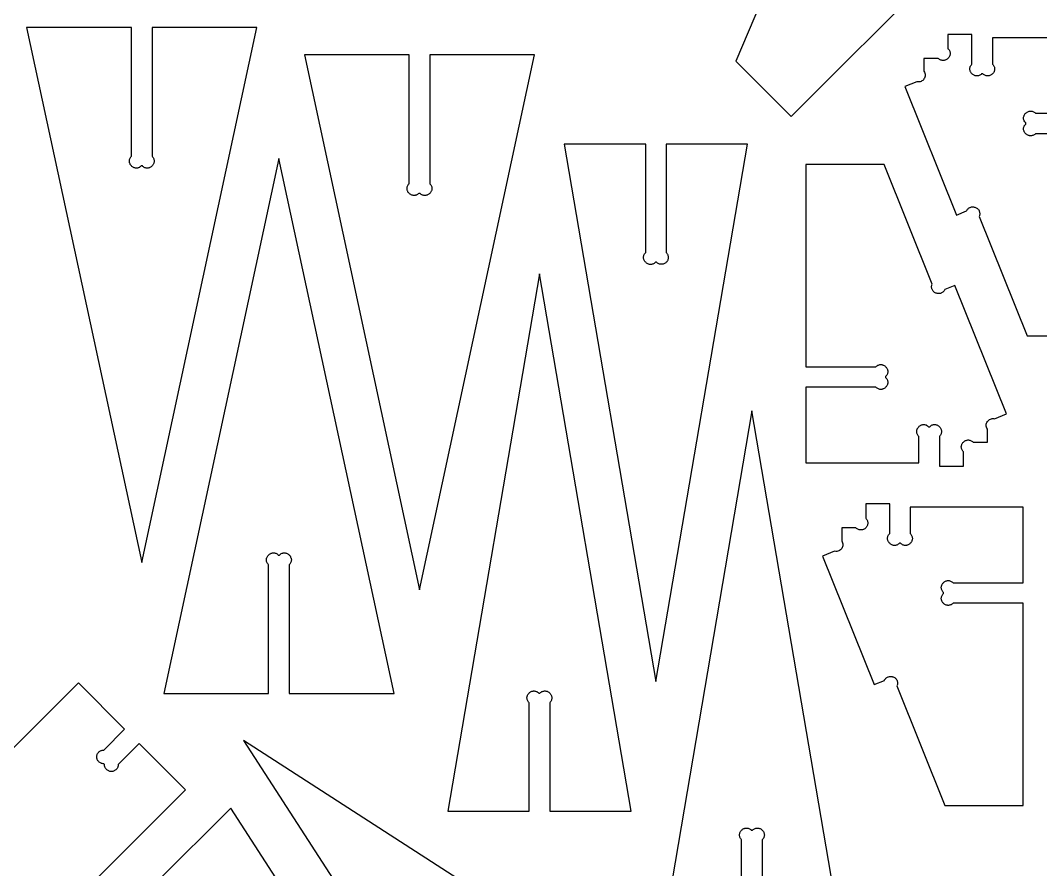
# Model space of a CAD drawing. Extents: x 105 to 1294, y 104 to 1295.
# Drawn here: x 1036.1 to 1184.9, y 524.9 to 648.8 of the extents above; entities that cross this region are included whole.
import ezdxf

# ---------------------------------------------------------------- set-up
doc = ezdxf.new("R2010")
doc.units = 0
doc.layers.add('LAYER_1', color=62, linetype='CONTINUOUS')

msp = doc.modelspace()

# ---------------------------------------------------------------- linework, layer by layer
at = {"layer": 'LAYER_1'}
for points in [[(1147.78, 660.1), (1140.41, 642.82), (1148.48, 634.74), (1169.33, 655.59)], [(1194.35, 646.22), (1177.86, 646.22), (1177.86, 642.38), (1177.94, 642.29), (1178.01, 642.2), (1178.06, 642.1), (1178.11, 642.01), (1178.14, 641.91), (1178.16, 641.82), (1178.17, 641.72), (1178.17, 641.63), (1178.16, 641.54), (1178.14, 641.44), (1178.11, 641.36), (1178.08, 641.27), (1178.03, 641.19), (1177.98, 641.11), (1177.92, 641.03), (1177.86, 640.97), (1177.79, 640.9), (1177.72, 640.85), (1177.64, 640.79), (1177.56, 640.75), (1177.47, 640.71), (1177.38, 640.69), (1177.29, 640.67), (1177.2, 640.66), (1177.1, 640.66), (1177.01, 640.67), (1176.91, 640.69), (1176.82, 640.72), (1176.72, 640.76), (1176.63, 640.82), (1176.54, 640.88), (1176.45, 640.97), (1176.27, 640.97), (1176.19, 640.88), (1176.09, 640.82), (1176, 640.76), (1175.91, 640.72), (1175.81, 640.69), (1175.71, 640.67), (1175.62, 640.66), (1175.52, 640.66), (1175.43, 640.67), (1175.34, 640.69), (1175.25, 640.71), (1175.17, 640.75), (1175.08, 640.79), (1175, 640.85), (1174.93, 640.9), (1174.86, 640.97), (1174.8, 641.03), (1174.74, 641.11), (1174.69, 641.19), (1174.65, 641.27), (1174.61, 641.36), (1174.58, 641.44), (1174.56, 641.54), (1174.55, 641.63), (1174.55, 641.72), (1174.56, 641.82), (1174.58, 641.91), (1174.61, 642.01), (1174.66, 642.1), (1174.71, 642.2), (1174.78, 642.29), (1174.86, 642.38), (1174.86, 646.72), (1171.36, 646.72), (1171.36, 644.63), (1171.44, 644.54), (1171.51, 644.45), (1171.57, 644.35), (1171.61, 644.26), (1171.64, 644.16), (1171.66, 644.07), (1171.67, 643.97), (1171.67, 643.88), (1171.66, 643.79), (1171.64, 643.69), (1171.61, 643.61), (1171.58, 643.52), (1171.53, 643.44), (1171.48, 643.36), (1171.43, 643.28), (1171.36, 643.22), (1171.29, 643.15), (1171.22, 643.09), (1171.14, 643.04), (1171.06, 643), (1170.97, 642.96), (1170.89, 642.94), (1170.79, 642.92), (1170.7, 642.91), (1170.61, 642.91), (1170.51, 642.92), (1170.42, 642.94), (1170.32, 642.97), (1170.23, 643.01), (1170.13, 643.07), (1170.04, 643.13), (1169.95, 643.22), (1167.86, 643.22), (1167.86, 641.34), (1167.94, 641.19), (1168, 641.05), (1168.03, 640.9), (1168.04, 640.75), (1168.02, 640.61), (1167.99, 640.47), (1167.93, 640.34), (1167.86, 640.22), (1167.77, 640.1), (1167.67, 640), (1167.56, 639.92), (1167.43, 639.85), (1167.29, 639.81), (1167.14, 639.78), (1166.99, 639.78), (1166.82, 639.8), (1165.08, 639.1), (1172.61, 620.35), (1174.07, 620.95), (1174.12, 621.04), (1174.17, 621.12), (1174.23, 621.2), (1174.3, 621.27), (1174.37, 621.34), (1174.45, 621.39), (1174.54, 621.44), (1174.62, 621.48), (1174.71, 621.51), (1174.81, 621.54), (1174.9, 621.55), (1175, 621.55), (1175.1, 621.55), (1175.2, 621.53), (1175.29, 621.51), (1175.39, 621.47), (1175.48, 621.43), (1175.57, 621.38), (1175.65, 621.32), (1175.72, 621.25), (1175.78, 621.18), (1175.84, 621.1), (1175.89, 621.01), (1175.93, 620.93), (1175.96, 620.84), (1175.98, 620.74), (1176, 620.65), (1176, 620.55), (1175.99, 620.45), (1175.98, 620.35), (1175.95, 620.26), (1175.92, 620.16), (1182.92, 602.73), (1194.35, 602.73)], [(1194.35, 632.22), (1184.12, 632.22), (1184.03, 632.13), (1183.93, 632.07), (1183.84, 632.01), (1183.74, 631.97), (1183.65, 631.94), (1183.55, 631.92), (1183.46, 631.91), (1183.36, 631.91), (1183.27, 631.92), (1183.18, 631.94), (1183.09, 631.96), (1183, 632), (1182.92, 632.04), (1182.84, 632.1), (1182.77, 632.15), (1182.7, 632.22), (1182.63, 632.28), (1182.58, 632.36), (1182.53, 632.44), (1182.48, 632.52), (1182.45, 632.61), (1182.42, 632.69), (1182.4, 632.79), (1182.39, 632.88), (1182.39, 632.97), (1182.4, 633.07), (1182.42, 633.16), (1182.45, 633.26), (1182.49, 633.36), (1182.55, 633.45), (1182.62, 633.54), (1182.7, 633.63), (1182.7, 633.8), (1182.62, 633.89), (1182.55, 633.98), (1182.49, 634.08), (1182.45, 634.17), (1182.42, 634.27), (1182.4, 634.36), (1182.39, 634.46), (1182.39, 634.55), (1182.4, 634.65), (1182.42, 634.74), (1182.45, 634.83), (1182.48, 634.91), (1182.53, 634.99), (1182.58, 635.07), (1182.63, 635.15), (1182.7, 635.22), (1182.77, 635.28), (1182.84, 635.34), (1182.92, 635.39), (1183, 635.43), (1183.09, 635.47), (1183.18, 635.5), (1183.27, 635.52), (1183.36, 635.53), (1183.46, 635.53), (1183.55, 635.52), (1183.65, 635.5), (1183.74, 635.46), (1183.84, 635.42), (1183.93, 635.37), (1184.03, 635.3), (1184.12, 635.22), (1194.35, 635.22)], [(1156.13, 513.37), (1142.77, 591.79), (1129.41, 513.37)], [(1015.33, 491.71), (1060.13, 536.51), (1053.4, 543.24), (1050.34, 540.18), (1050.33, 540.08), (1050.32, 539.98), (1050.29, 539.88), (1050.26, 539.79), (1050.22, 539.7), (1050.17, 539.62), (1050.11, 539.54), (1050.05, 539.47), (1049.97, 539.41), (1049.9, 539.35), (1049.82, 539.3), (1049.73, 539.26), (1049.64, 539.23), (1049.54, 539.2), (1049.44, 539.19), (1049.34, 539.18), (1049.24, 539.19), (1049.14, 539.2), (1049.04, 539.23), (1048.95, 539.26), (1048.86, 539.3), (1048.78, 539.35), (1048.7, 539.41), (1048.63, 539.47), (1048.56, 539.54), (1048.51, 539.62), (1048.45, 539.7), (1048.41, 539.79), (1048.38, 539.88), (1048.35, 539.98), (1048.34, 540.08), (1048.33, 540.18), (1048.22, 540.3), (1048.12, 540.31), (1048.02, 540.32), (1047.92, 540.35), (1047.83, 540.38), (1047.74, 540.42), (1047.66, 540.47), (1047.58, 540.53), (1047.51, 540.59), (1047.44, 540.66), (1047.38, 540.74), (1047.33, 540.82), (1047.29, 540.91), (1047.26, 541), (1047.23, 541.1), (1047.22, 541.2), (1047.21, 541.3), (1047.22, 541.4), (1047.23, 541.5), (1047.26, 541.6), (1047.29, 541.69), (1047.33, 541.78), (1047.38, 541.86), (1047.44, 541.94), (1047.51, 542.01), (1047.58, 542.07), (1047.66, 542.13), (1047.74, 542.18), (1047.83, 542.22), (1047.92, 542.26), (1048.02, 542.28), (1048.12, 542.3), (1048.22, 542.3), (1051.28, 545.36), (1044.55, 552.09), (999.75, 507.29)], [(1135.67, 500.42), (1068.63, 543.72), (1111.93, 476.67)], [(1110.04, 466.8), (1066.75, 533.84), (1055.93, 523.03)], [(1141.27, 513.37), (1141.27, 529.21), (1141.19, 529.3), (1141.12, 529.39), (1141.06, 529.48), (1141.02, 529.58), (1140.99, 529.68), (1140.97, 529.77), (1140.96, 529.87), (1140.96, 529.96), (1140.97, 530.05), (1140.99, 530.15), (1141.02, 530.23), (1141.05, 530.32), (1141.1, 530.4), (1141.15, 530.48), (1141.2, 530.55), (1141.27, 530.62), (1141.34, 530.69), (1141.41, 530.74), (1141.49, 530.8), (1141.57, 530.84), (1141.66, 530.88), (1141.74, 530.9), (1141.84, 530.92), (1141.93, 530.93), (1142.02, 530.93), (1142.12, 530.92), (1142.21, 530.9), (1142.31, 530.87), (1142.4, 530.83), (1142.5, 530.77), (1142.59, 530.71), (1142.68, 530.62), (1142.86, 530.62), (1142.95, 530.71), (1143.04, 530.77), (1143.13, 530.83), (1143.23, 530.87), (1143.32, 530.9), (1143.42, 530.92), (1143.51, 530.93), (1143.61, 530.93), (1143.7, 530.92), (1143.79, 530.9), (1143.88, 530.88), (1143.97, 530.84), (1144.05, 530.8), (1144.13, 530.74), (1144.2, 530.69), (1144.27, 530.62), (1144.33, 530.55), (1144.39, 530.48), (1144.44, 530.4), (1144.49, 530.32), (1144.52, 530.23), (1144.55, 530.15), (1144.57, 530.05), (1144.58, 529.96), (1144.58, 529.87), (1144.57, 529.77), (1144.55, 529.68), (1144.52, 529.58), (1144.48, 529.48), (1144.42, 529.39), (1144.35, 529.3), (1144.27, 529.21), (1144.27, 513.37)]]:
    msp.add_lwpolyline(points, dxfattribs=at)
for points in [[(1055.27, 647.72), (1055.27, 628.93), (1055.36, 628.84), (1055.42, 628.75), (1055.48, 628.66), (1055.52, 628.56), (1055.55, 628.47), (1055.57, 628.37), (1055.58, 628.27), (1055.58, 628.18), (1055.57, 628.09), (1055.55, 628), (1055.53, 627.91), (1055.49, 627.82), (1055.45, 627.74), (1055.39, 627.66), (1055.34, 627.59), (1055.27, 627.52), (1055.2, 627.45), (1055.13, 627.4), (1055.05, 627.35), (1054.97, 627.3), (1054.88, 627.27), (1054.8, 627.24), (1054.7, 627.22), (1054.61, 627.21), (1054.52, 627.21), (1054.42, 627.22), (1054.33, 627.24), (1054.23, 627.27), (1054.14, 627.31), (1054.04, 627.37), (1053.95, 627.44), (1053.86, 627.52), (1053.69, 627.52), (1053.6, 627.44), (1053.51, 627.37), (1053.42, 627.31), (1053.32, 627.27), (1053.23, 627.24), (1053.13, 627.22), (1053.03, 627.21), (1052.94, 627.21), (1052.85, 627.22), (1052.75, 627.24), (1052.67, 627.27), (1052.58, 627.3), (1052.5, 627.35), (1052.42, 627.4), (1052.34, 627.45), (1052.27, 627.52), (1052.21, 627.59), (1052.15, 627.66), (1052.1, 627.74), (1052.06, 627.82), (1052.02, 627.91), (1052, 628), (1051.98, 628.09), (1051.97, 628.18), (1051.97, 628.27), (1051.97, 628.37), (1052, 628.47), (1052.03, 628.56), (1052.07, 628.66), (1052.13, 628.75), (1052.2, 628.84), (1052.28, 628.93), (1052.28, 647.72), (1036.98, 647.72), (1053.77, 569.69), (1070.57, 647.72)], [(1092.77, 624.93), (1092.77, 643.72), (1077.49, 643.72), (1094.28, 565.69), (1111.07, 643.72), (1095.78, 643.72), (1095.78, 624.93), (1095.86, 624.84), (1095.93, 624.75), (1095.98, 624.66), (1096.03, 624.56), (1096.06, 624.47), (1096.08, 624.37), (1096.09, 624.28), (1096.09, 624.18), (1096.08, 624.09), (1096.06, 624), (1096.03, 623.91), (1095.99, 623.82), (1095.95, 623.74), (1095.9, 623.66), (1095.84, 623.59), (1095.78, 623.52), (1095.71, 623.45), (1095.63, 623.4), (1095.56, 623.35), (1095.47, 623.3), (1095.39, 623.27), (1095.3, 623.24), (1095.21, 623.22), (1095.11, 623.21), (1095.02, 623.21), (1094.92, 623.22), (1094.83, 623.24), (1094.73, 623.27), (1094.63, 623.31), (1094.54, 623.37), (1094.45, 623.44), (1094.36, 623.52), (1094.19, 623.52), (1094.1, 623.44), (1094.01, 623.37), (1093.91, 623.31), (1093.82, 623.27), (1093.72, 623.24), (1093.63, 623.22), (1093.53, 623.21), (1093.44, 623.21), (1093.34, 623.22), (1093.25, 623.24), (1093.16, 623.27), (1093.08, 623.3), (1093, 623.35), (1092.92, 623.4), (1092.84, 623.45), (1092.77, 623.52), (1092.71, 623.59), (1092.65, 623.66), (1092.6, 623.74), (1092.56, 623.82), (1092.52, 623.91), (1092.49, 624), (1092.48, 624.09), (1092.47, 624.18), (1092.46, 624.28), (1092.47, 624.37), (1092.49, 624.47), (1092.53, 624.56), (1092.57, 624.66), (1092.62, 624.75), (1092.69, 624.84)], [(1130.27, 614.87), (1130.34, 614.8), (1130.4, 614.72), (1130.45, 614.63), (1130.49, 614.54), (1130.52, 614.45), (1130.55, 614.36), (1130.56, 614.26), (1130.56, 614.17), (1130.56, 614.07), (1130.55, 613.98), (1130.52, 613.88), (1130.49, 613.79), (1130.45, 613.7), (1130.4, 613.62), (1130.34, 613.54), (1130.27, 613.46), (1130.19, 613.39), (1130.11, 613.33), (1130.02, 613.28), (1129.94, 613.24), (1129.84, 613.21), (1129.75, 613.19), (1129.66, 613.17), (1129.56, 613.17), (1129.46, 613.17), (1129.37, 613.19), (1129.28, 613.21), (1129.18, 613.24), (1129.1, 613.28), (1129.01, 613.33), (1128.93, 613.39), (1128.85, 613.46), (1128.68, 613.46), (1128.59, 613.38), (1128.5, 613.31), (1128.41, 613.25), (1128.31, 613.21), (1128.22, 613.18), (1128.12, 613.16), (1128.03, 613.15), (1127.93, 613.15), (1127.84, 613.16), (1127.75, 613.18), (1127.66, 613.21), (1127.57, 613.24), (1127.49, 613.29), (1127.41, 613.34), (1127.34, 613.4), (1127.27, 613.46), (1127.2, 613.53), (1127.15, 613.6), (1127.1, 613.68), (1127.05, 613.76), (1127.02, 613.85), (1126.99, 613.94), (1126.97, 614.03), (1126.96, 614.12), (1126.96, 614.22), (1126.97, 614.31), (1126.99, 614.41), (1127.02, 614.5), (1127.06, 614.6), (1127.12, 614.69), (1127.19, 614.78), (1127.27, 614.87), (1127.27, 630.72), (1115.4, 630.72), (1128.76, 552.3), (1142.14, 630.72), (1130.27, 630.72)], [(1072.27, 550.56), (1072.27, 569.35), (1072.19, 569.44), (1072.12, 569.53), (1072.07, 569.62), (1072.03, 569.72), (1071.99, 569.81), (1071.97, 569.91), (1071.96, 570), (1071.97, 570.1), (1071.98, 570.19), (1071.99, 570.28), (1072.02, 570.37), (1072.06, 570.46), (1072.1, 570.54), (1072.15, 570.62), (1072.21, 570.69), (1072.27, 570.76), (1072.34, 570.83), (1072.42, 570.88), (1072.5, 570.93), (1072.58, 570.98), (1072.66, 571.01), (1072.75, 571.04), (1072.84, 571.06), (1072.94, 571.07), (1073.03, 571.07), (1073.13, 571.06), (1073.22, 571.04), (1073.32, 571.01), (1073.41, 570.97), (1073.51, 570.91), (1073.6, 570.84), (1073.69, 570.76), (1073.86, 570.76), (1073.95, 570.84), (1074.04, 570.91), (1074.13, 570.97), (1074.23, 571.01), (1074.33, 571.04), (1074.42, 571.06), (1074.52, 571.07), (1074.61, 571.07), (1074.71, 571.06), (1074.8, 571.04), (1074.89, 571.01), (1074.97, 570.98), (1075.06, 570.93), (1075.13, 570.88), (1075.21, 570.83), (1075.28, 570.76), (1075.34, 570.69), (1075.4, 570.62), (1075.45, 570.54), (1075.49, 570.46), (1075.53, 570.37), (1075.56, 570.28), (1075.58, 570.19), (1075.59, 570.1), (1075.59, 570), (1075.58, 569.91), (1075.56, 569.81), (1075.53, 569.72), (1075.48, 569.62), (1075.43, 569.53), (1075.36, 569.44), (1075.28, 569.35), (1075.28, 550.56), (1090.57, 550.56), (1073.78, 628.59), (1056.99, 550.56)], [(1150.63, 595.23), (1150.63, 584.23), (1167.11, 584.23), (1167.11, 588.07), (1167.03, 588.16), (1166.96, 588.25), (1166.9, 588.34), (1166.86, 588.44), (1166.83, 588.53), (1166.81, 588.63), (1166.8, 588.72), (1166.8, 588.82), (1166.81, 588.91), (1166.83, 589), (1166.86, 589.09), (1166.89, 589.18), (1166.94, 589.26), (1166.99, 589.34), (1167.05, 589.41), (1167.11, 589.48), (1167.18, 589.54), (1167.25, 589.6), (1167.33, 589.65), (1167.41, 589.7), (1167.5, 589.73), (1167.59, 589.76), (1167.68, 589.78), (1167.77, 589.79), (1167.87, 589.79), (1167.96, 589.78), (1168.06, 589.76), (1168.16, 589.73), (1168.25, 589.69), (1168.35, 589.63), (1168.44, 589.56), (1168.53, 589.48), (1168.7, 589.48), (1168.79, 589.56), (1168.88, 589.63), (1168.98, 589.69), (1169.07, 589.73), (1169.17, 589.76), (1169.26, 589.78), (1169.36, 589.79), (1169.45, 589.79), (1169.54, 589.78), (1169.63, 589.76), (1169.72, 589.73), (1169.81, 589.7), (1169.89, 589.65), (1169.97, 589.6), (1170.04, 589.54), (1170.11, 589.48), (1170.18, 589.41), (1170.23, 589.34), (1170.28, 589.26), (1170.33, 589.18), (1170.36, 589.09), (1170.39, 589), (1170.41, 588.91), (1170.42, 588.82), (1170.42, 588.72), (1170.41, 588.63), (1170.39, 588.53), (1170.36, 588.44), (1170.32, 588.34), (1170.26, 588.25), (1170.19, 588.16), (1170.11, 588.07), (1170.11, 583.73), (1173.61, 583.73), (1173.61, 585.82), (1173.53, 585.91), (1173.46, 586), (1173.41, 586.09), (1173.36, 586.19), (1173.33, 586.28), (1173.31, 586.38), (1173.3, 586.47), (1173.3, 586.57), (1173.31, 586.66), (1173.33, 586.75), (1173.36, 586.84), (1173.4, 586.93), (1173.44, 587.01), (1173.49, 587.09), (1173.55, 587.16), (1173.61, 587.23), (1173.68, 587.29), (1173.75, 587.35), (1173.83, 587.4), (1173.92, 587.45), (1174, 587.48), (1174.09, 587.51), (1174.18, 587.53), (1174.27, 587.54), (1174.37, 587.54), (1174.46, 587.53), (1174.56, 587.51), (1174.65, 587.48), (1174.75, 587.44), (1174.84, 587.38), (1174.93, 587.31), (1175.02, 587.23), (1177.11, 587.23), (1177.11, 589.11), (1177.03, 589.25), (1176.98, 589.4), (1176.94, 589.55), (1176.94, 589.69), (1176.95, 589.84), (1176.99, 589.98), (1177.04, 590.11), (1177.11, 590.23), (1177.2, 590.34), (1177.3, 590.44), (1177.42, 590.53), (1177.55, 590.59), (1177.69, 590.64), (1177.83, 590.67), (1177.99, 590.67), (1178.15, 590.65), (1179.9, 591.35), (1172.37, 610.09), (1170.89, 609.5), (1170.85, 609.41), (1170.8, 609.32), (1170.74, 609.25), (1170.67, 609.17), (1170.6, 609.11), (1170.52, 609.05), (1170.44, 609.01), (1170.35, 608.97), (1170.26, 608.93), (1170.16, 608.91), (1170.07, 608.9), (1169.97, 608.89), (1169.87, 608.9), (1169.78, 608.91), (1169.68, 608.94), (1169.58, 608.97), (1169.49, 609.02), (1169.41, 609.07), (1169.33, 609.13), (1169.26, 609.2), (1169.19, 609.27), (1169.14, 609.35), (1169.09, 609.43), (1169.05, 609.52), (1169.02, 609.61), (1168.99, 609.7), (1168.98, 609.8), (1168.98, 609.9), (1168.98, 609.99), (1169, 610.09), (1169.02, 610.19), (1169.06, 610.29), (1162.05, 627.72), (1150.63, 627.72), (1150.63, 598.23), (1160.86, 598.23), (1160.95, 598.31), (1161.04, 598.38), (1161.13, 598.44), (1161.23, 598.48), (1161.32, 598.51), (1161.42, 598.53), (1161.51, 598.54), (1161.61, 598.54), (1161.7, 598.53), (1161.79, 598.51), (1161.88, 598.48), (1161.97, 598.45), (1162.05, 598.4), (1162.13, 598.35), (1162.2, 598.29), (1162.27, 598.23), (1162.34, 598.16), (1162.39, 598.09), (1162.45, 598.01), (1162.49, 597.93), (1162.52, 597.84), (1162.55, 597.75), (1162.57, 597.66), (1162.58, 597.57), (1162.58, 597.47), (1162.57, 597.38), (1162.55, 597.28), (1162.52, 597.19), (1162.48, 597.09), (1162.42, 597), (1162.35, 596.91), (1162.27, 596.82), (1162.27, 596.65), (1162.35, 596.56), (1162.42, 596.46), (1162.48, 596.37), (1162.52, 596.28), (1162.55, 596.18), (1162.57, 596.08), (1162.58, 595.99), (1162.58, 595.89), (1162.57, 595.8), (1162.55, 595.71), (1162.52, 595.62), (1162.49, 595.54), (1162.45, 595.45), (1162.39, 595.37), (1162.34, 595.3), (1162.27, 595.23), (1162.2, 595.17), (1162.13, 595.11), (1162.05, 595.06), (1161.97, 595.02), (1161.88, 594.98), (1161.79, 594.95), (1161.7, 594.93), (1161.61, 594.92), (1161.51, 594.92), (1161.42, 594.93), (1161.32, 594.95), (1161.23, 594.98), (1161.13, 595.03), (1161.04, 595.08), (1160.95, 595.15), (1160.86, 595.23)], [(1110.27, 549.21), (1110.19, 549.3), (1110.12, 549.39), (1110.06, 549.49), (1110.02, 549.58), (1109.99, 549.68), (1109.97, 549.77), (1109.96, 549.87), (1109.96, 549.96), (1109.97, 550.05), (1109.99, 550.15), (1110.02, 550.23), (1110.05, 550.32), (1110.1, 550.4), (1110.15, 550.48), (1110.21, 550.56), (1110.27, 550.62), (1110.34, 550.69), (1110.41, 550.75), (1110.49, 550.8), (1110.57, 550.84), (1110.66, 550.88), (1110.75, 550.9), (1110.84, 550.92), (1110.93, 550.93), (1111.03, 550.93), (1111.12, 550.92), (1111.22, 550.9), (1111.31, 550.87), (1111.41, 550.83), (1111.5, 550.77), (1111.59, 550.71), (1111.68, 550.62), (1111.85, 550.62), (1111.94, 550.71), (1112.03, 550.77), (1112.13, 550.83), (1112.22, 550.87), (1112.32, 550.9), (1112.41, 550.92), (1112.51, 550.93), (1112.6, 550.93), (1112.7, 550.92), (1112.79, 550.9), (1112.88, 550.88), (1112.96, 550.84), (1113.05, 550.8), (1113.13, 550.75), (1113.2, 550.69), (1113.27, 550.62), (1113.33, 550.56), (1113.39, 550.48), (1113.44, 550.4), (1113.48, 550.32), (1113.52, 550.23), (1113.55, 550.15), (1113.57, 550.05), (1113.58, 549.96), (1113.58, 549.87), (1113.57, 549.77), (1113.55, 549.68), (1113.52, 549.58), (1113.47, 549.49), (1113.42, 549.39), (1113.35, 549.3), (1113.27, 549.21), (1113.27, 533.37), (1125.13, 533.37), (1111.77, 611.79), (1098.4, 533.37), (1110.27, 533.37)], [(1182.35, 566.72), (1182.35, 577.72), (1165.86, 577.72), (1165.86, 573.88), (1165.94, 573.79), (1166.01, 573.7), (1166.06, 573.6), (1166.11, 573.51), (1166.14, 573.41), (1166.16, 573.32), (1166.17, 573.22), (1166.17, 573.13), (1166.16, 573.04), (1166.14, 572.94), (1166.11, 572.86), (1166.07, 572.77), (1166.03, 572.69), (1165.98, 572.61), (1165.92, 572.53), (1165.86, 572.47), (1165.79, 572.4), (1165.72, 572.34), (1165.64, 572.29), (1165.56, 572.25), (1165.47, 572.21), (1165.38, 572.19), (1165.29, 572.17), (1165.2, 572.16), (1165.1, 572.16), (1165.01, 572.17), (1164.91, 572.19), (1164.82, 572.22), (1164.72, 572.26), (1164.63, 572.32), (1164.54, 572.38), (1164.45, 572.47), (1164.28, 572.47), (1164.19, 572.38), (1164.09, 572.32), (1164, 572.26), (1163.91, 572.22), (1163.81, 572.19), (1163.71, 572.17), (1163.62, 572.16), (1163.52, 572.16), (1163.43, 572.17), (1163.34, 572.19), (1163.25, 572.21), (1163.17, 572.25), (1163.08, 572.29), (1163.01, 572.34), (1162.93, 572.4), (1162.86, 572.47), (1162.8, 572.53), (1162.74, 572.61), (1162.69, 572.69), (1162.65, 572.77), (1162.61, 572.86), (1162.58, 572.94), (1162.56, 573.04), (1162.55, 573.13), (1162.55, 573.22), (1162.56, 573.32), (1162.58, 573.41), (1162.61, 573.51), (1162.66, 573.6), (1162.71, 573.7), (1162.78, 573.79), (1162.86, 573.88), (1162.86, 578.22), (1159.36, 578.22), (1159.36, 576.13), (1159.45, 576.04), (1159.51, 575.95), (1159.57, 575.85), (1159.61, 575.76), (1159.64, 575.66), (1159.66, 575.57), (1159.67, 575.47), (1159.67, 575.38), (1159.66, 575.29), (1159.64, 575.19), (1159.61, 575.11), (1159.58, 575.02), (1159.53, 574.94), (1159.48, 574.86), (1159.43, 574.78), (1159.36, 574.72), (1159.29, 574.65), (1159.22, 574.6), (1159.14, 574.54), (1159.06, 574.5), (1158.97, 574.46), (1158.88, 574.44), (1158.79, 574.42), (1158.7, 574.41), (1158.6, 574.41), (1158.51, 574.42), (1158.41, 574.44), (1158.32, 574.47), (1158.22, 574.51), (1158.13, 574.57), (1158.03, 574.63), (1157.94, 574.72), (1155.86, 574.72), (1155.86, 572.84), (1155.95, 572.69), (1156, 572.55), (1156.03, 572.4), (1156.04, 572.25), (1156.02, 572.11), (1155.99, 571.97), (1155.93, 571.84), (1155.86, 571.72), (1155.77, 571.6), (1155.67, 571.5), (1155.56, 571.42), (1155.43, 571.35), (1155.29, 571.31), (1155.14, 571.28), (1154.99, 571.28), (1154.83, 571.3), (1153.08, 570.6), (1160.61, 551.86), (1162.08, 552.45), (1162.12, 552.54), (1162.17, 552.62), (1162.23, 552.7), (1162.3, 552.77), (1162.37, 552.84), (1162.45, 552.89), (1162.54, 552.94), (1162.62, 552.98), (1162.71, 553.01), (1162.81, 553.04), (1162.9, 553.05), (1163, 553.05), (1163.1, 553.05), (1163.2, 553.03), (1163.29, 553.01), (1163.39, 552.97), (1163.48, 552.93), (1163.57, 552.88), (1163.64, 552.82), (1163.72, 552.75), (1163.78, 552.68), (1163.84, 552.6), (1163.88, 552.51), (1163.93, 552.43), (1163.96, 552.34), (1163.98, 552.24), (1163.99, 552.15), (1164, 552.05), (1163.99, 551.95), (1163.98, 551.85), (1163.95, 551.76), (1163.92, 551.66), (1170.92, 534.23), (1182.35, 534.23), (1182.35, 563.72), (1172.11, 563.72), (1172.02, 563.63), (1171.93, 563.57), (1171.83, 563.51), (1171.74, 563.47), (1171.64, 563.44), (1171.55, 563.42), (1171.45, 563.41), (1171.36, 563.41), (1171.27, 563.42), (1171.18, 563.44), (1171.09, 563.46), (1171, 563.5), (1170.92, 563.54), (1170.84, 563.59), (1170.77, 563.65), (1170.7, 563.72), (1170.63, 563.78), (1170.58, 563.86), (1170.53, 563.94), (1170.48, 564.02), (1170.45, 564.11), (1170.42, 564.19), (1170.4, 564.29), (1170.39, 564.38), (1170.39, 564.47), (1170.4, 564.57), (1170.42, 564.66), (1170.45, 564.76), (1170.49, 564.85), (1170.55, 564.95), (1170.62, 565.04), (1170.7, 565.13), (1170.7, 565.3), (1170.62, 565.39), (1170.55, 565.48), (1170.49, 565.58), (1170.45, 565.67), (1170.42, 565.77), (1170.4, 565.86), (1170.39, 565.96), (1170.39, 566.05), (1170.4, 566.15), (1170.42, 566.24), (1170.45, 566.33), (1170.48, 566.41), (1170.53, 566.49), (1170.58, 566.57), (1170.63, 566.65), (1170.7, 566.72), (1170.77, 566.78), (1170.84, 566.84), (1170.92, 566.89), (1171, 566.93), (1171.09, 566.97), (1171.18, 567), (1171.27, 567.02), (1171.36, 567.03), (1171.45, 567.03), (1171.55, 567.02), (1171.64, 567), (1171.74, 566.96), (1171.83, 566.92), (1171.93, 566.87), (1172.02, 566.8), (1172.11, 566.72)]]:
    msp.add_lwpolyline(points, close=True, dxfattribs=at)

doc.saveas('drawing.dxf')
